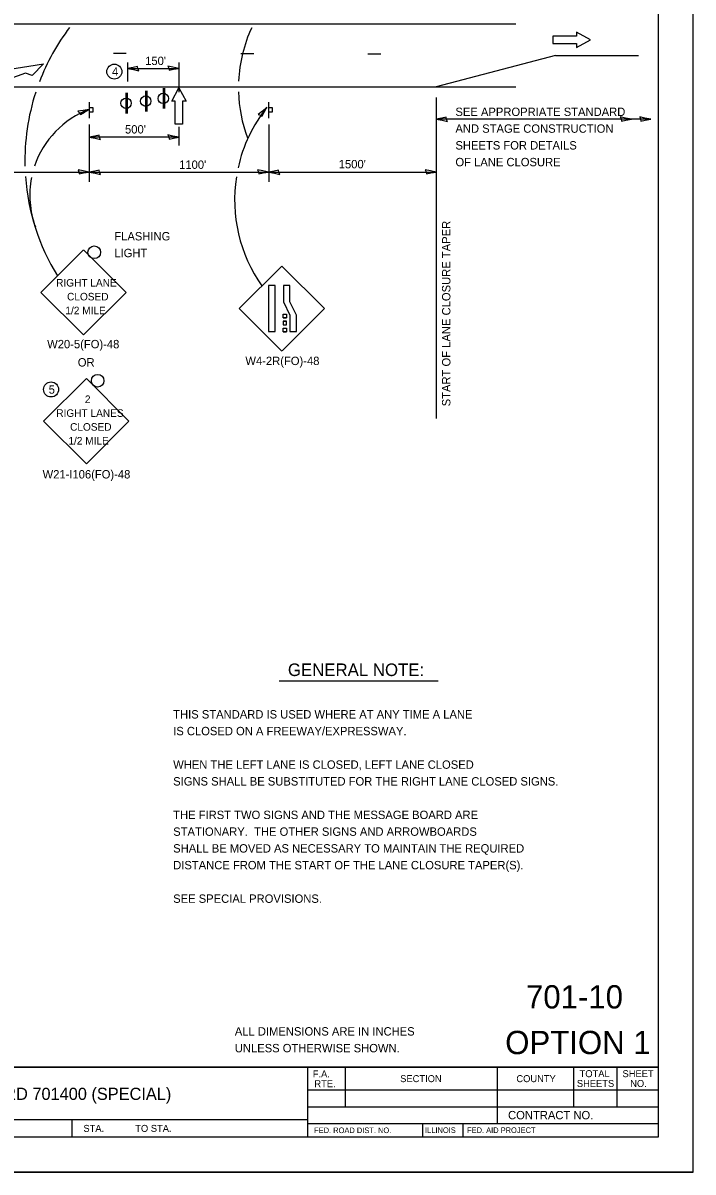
# Model space of a CAD drawing. Extents: x 1920121 to 1937144, y 1296471 to 1305112.
# Drawn here: x 1929841 to 1930321, y 1303480 to 1304303 of the extents above; entities that cross this region are included whole.
import ezdxf

# ---------------------------------------------------------------- set-up
doc = ezdxf.new("R2010")
doc.units = 0
for name, color, linetype in [('Design_PR_PMK Symbols', 7, 'Continuous'), ('Design_PR_Roadway Notes', 7, 'Continuous'), ('Level 1', 7, 'Continuous'), ('Level 23', 7, 'Continuous'), ('Level 24', 7, 'Continuous'), ('Level 25', 7, 'Continuous'), ('Sheets_50 Reference Boundary', 7, 'Continuous'), ('Sheets_General Details', 7, 'Continuous'), ('Sheets_Printer Plotting Border', 7, 'Continuous'), ('Stage_Construction Traffic Control', 7, 'Continuous')]:
    doc.layers.add(name, color=color, linetype=linetype)

msp = doc.modelspace()

# ---------------------------------------------------------------- linework, layer by layer
at = {"layer": 'Design_PR_PMK Symbols'}
for p, q in [((1929842.31, 1304267.15), (1929827.08, 1304261.6)), ((1929829.85, 1304269.8), (1929855.22, 1304273.78)), ((1929847.2, 1304265.58), (1929842.31, 1304267.15)), ((1929855.22, 1304273.78), (1929847.2, 1304265.58))]:
    msp.add_line(p, q, dxfattribs=at)
at = {"layer": 'Design_PR_Roadway Notes'}
for p, q in [((1929915.53, 1304274.76), (1929915.53, 1304261.29)), ((1929952.33, 1304274.76), (1929952.33, 1304253.58)), ((1929888.03, 1304246.37), (1929888.03, 1304235.04)), ((1930016.6, 1304246.37), (1930016.6, 1304235.04)), ((1929888.03, 1304230.51), (1929888.03, 1304189.49)), ((1929952.33, 1304228.86), (1929952.33, 1304215.38)), ((1929952.33, 1304221.38), (1929888.03, 1304221.38))]:
    msp.add_line(p, q, dxfattribs=at)
for points in [[(1929949.73, 1304230.8), (1929949.73, 1304247.23), (1929947.14, 1304247.23), (1929952.33, 1304256.75), (1929957.52, 1304247.23), (1929954.92, 1304247.23), (1929954.92, 1304230.8)], [(1929880.02, 1304240.05), (1929881.17, 1304238.83), (1929881.92, 1304237.54), (1929884.6, 1304239.23), (1929888.1, 1304241.28), (1929883.83, 1304240.51)], [(1929890.87, 1304242.32), (1929888.03, 1304242.32), (1929888.03, 1304239.49), (1929890.87, 1304239.49)], [(1930019.44, 1304242.32), (1930016.6, 1304242.32), (1930016.6, 1304239.49), (1930019.44, 1304239.49)], [(1930016.6, 1304082.22), (1930021.3, 1304082.22), (1930021.3, 1304115.13), (1930016.6, 1304115.13)], [(1930031.85, 1304082.22), (1930036.54, 1304082.22), (1930036.54, 1304093.98), (1930031.83, 1304103.38), (1930031.85, 1304115.14), (1930027.14, 1304115.13), (1930027.14, 1304103.38), (1930031.85, 1304093.97)]]:
    msp.add_lwpolyline(points, close=True, dxfattribs=at)
for points in [[(1929883.66, 1304140.47), (1929853.32, 1304110.22), (1929883.98, 1304079.71), (1929914.5, 1304110.22), (1929884.02, 1304140.69)], [(1930026.39, 1304068.3), (1930056.72, 1304098.56), (1930026.06, 1304129.07), (1929995.55, 1304098.56), (1930026.02, 1304068.09)], [(1929886, 1304048.54), (1929855.37, 1304017.99), (1929886.03, 1303987.48), (1929916.55, 1304017.99), (1929886, 1304048.54)]]:
    msp.add_lwpolyline(points, dxfattribs=at)
for centre, radius in [((1929906.05, 1304268.33), 5.37), ((1929928.56, 1304247.18), 3.75), ((1929941.12, 1304249.13), 3.75), ((1929914.45, 1304245.66), 3.75), ((1929891.69, 1304138.95), 4.53), ((1929860.74, 1304040.68), 5.37), ((1929894.11, 1304046.94), 4.53)]:
    msp.add_circle(centre, radius, dxfattribs=at)
for centre, radius, start, end in [((1929999.71, 1304204.59), 157.75, 142.82742, 159.00331), ((1930097.55, 1304256.65), 102.6, 155.1389, 177.26708), ((1929999.71, 1304204.59), 157.75, 161.94194, 181.44458), ((1930097.55, 1304256.65), 102.6, 181.60629, 200.33916), ((1930098.83, 1304176.43), 106.64, 141.48218, 167.57447), ((1929911.15, 1304179.77), 65.69, 110.53778, 161.557), ((1929999.71, 1304204.59), 157.75, 184.16233, 211.52844), ((1929911.15, 1304179.77), 65.69, 168.91133, 200.09619), ((1930098.83, 1304176.43), 106.64, 171.08284, 215.25743)]:
    msp.add_arc(centre, radius, start, end, dxfattribs=at)
at = {"layer": 'Level 23'}
msp.add_line((1930024.17, 1303832.01), (1930138.1, 1303832.01), dxfattribs=at)
at = {"layer": 'Level 24'}
for p, q in [((1929479.58, 1304302.57), (1930193.68, 1304302.57)), ((1930087.76, 1304281.09), (1930096.95, 1304281.09)), ((1930222.15, 1304279.91), (1930136.72, 1304257.51)), ((1930222.15, 1304279.91), (1930281.66, 1304279.91)), ((1929915.53, 1304270.65), (1929952.33, 1304270.65)), ((1929697.05, 1304257.51), (1930193.68, 1304257.51)), ((1930136.73, 1304249.82), (1930136.73, 1304019.85)), ((1930290.44, 1304234.25), (1930136.73, 1304234.25)), ((1930016.63, 1304230.51), (1930016.63, 1304189.49)), ((1929622.82, 1304196.41), (1929888.03, 1304196.41)), ((1929888.03, 1304196.41), (1930016.63, 1304196.41)), ((1930016.63, 1304196.41), (1930136.73, 1304196.41))]:
    msp.add_line(p, q, dxfattribs=at)
for points in [[(1930220.13, 1304288.35), (1930237.25, 1304288.35), (1930237.25, 1304285.65), (1930247.16, 1304291.06), (1930237.25, 1304296.46), (1930237.25, 1304293.76), (1930220.13, 1304293.76)], [(1929923.53, 1304268.98), (1929922.88, 1304270.51), (1929922.62, 1304271.99), (1929919.53, 1304271.34), (1929915.53, 1304270.65), (1929919.8, 1304269.87)], [(1929944.33, 1304272.32), (1929944.98, 1304270.79), (1929945.23, 1304269.31), (1929948.33, 1304269.96), (1929952.33, 1304270.65), (1929948.06, 1304271.43)], [(1930009.1, 1304237.62), (1930010.71, 1304237.17), (1930012.02, 1304236.45), (1930013.44, 1304239.28), (1930015.39, 1304242.84), (1930012.13, 1304239.98)], [(1930144.72, 1304232.58), (1930144.07, 1304234.12), (1930143.82, 1304235.59), (1930140.73, 1304234.94), (1930136.73, 1304234.25), (1930140.99, 1304233.48)], [(1930268.55, 1304235.92), (1930269.2, 1304234.39), (1930269.45, 1304232.91), (1930272.55, 1304233.56), (1930276.55, 1304234.25), (1930272.28, 1304235.03)], [(1930282.44, 1304235.92), (1930283.09, 1304234.39), (1930283.34, 1304232.91), (1930286.44, 1304233.56), (1930290.44, 1304234.25), (1930286.17, 1304235.03)], [(1929896.03, 1304219.7), (1929895.38, 1304221.24), (1929895.12, 1304222.71), (1929892.03, 1304222.07), (1929888.03, 1304221.38), (1929892.3, 1304220.6)], [(1929944.33, 1304223.05), (1929944.98, 1304221.51), (1929945.23, 1304220.04), (1929948.33, 1304220.68), (1929952.33, 1304221.38), (1929948.06, 1304222.15)], [(1929880.03, 1304198.09), (1929880.68, 1304196.55), (1929880.93, 1304195.07), (1929884.03, 1304195.72), (1929888.03, 1304196.41), (1929883.76, 1304197.19)], [(1929896.03, 1304194.74), (1929895.38, 1304196.28), (1929895.12, 1304197.75), (1929892.03, 1304197.1), (1929888.03, 1304196.41), (1929892.3, 1304195.64)], [(1930008.63, 1304198.09), (1930009.28, 1304196.55), (1930009.53, 1304195.07), (1930012.63, 1304195.72), (1930016.63, 1304196.41), (1930012.36, 1304197.19)], [(1930024.63, 1304194.74), (1930023.98, 1304196.28), (1930023.73, 1304197.75), (1930020.63, 1304197.1), (1930016.63, 1304196.41), (1930020.9, 1304195.64)], [(1930128.73, 1304198.09), (1930129.38, 1304196.55), (1930129.63, 1304195.07), (1930132.73, 1304195.72), (1930136.73, 1304196.41), (1930132.46, 1304197.19)], [(1930136.73, 1304196.41), (1930136.73, 1304196.41), (1930136.73, 1304196.41), (1930136.73, 1304196.41), (1930136.73, 1304196.41), (1930136.73, 1304196.41)]]:
    msp.add_lwpolyline(points, close=True, dxfattribs=at)
at = {"layer": 'Level 25'}
for p, q in [((1929905.41, 1304281.52), (1929914.61, 1304281.52)), ((1929996.72, 1304281.32), (1930005.92, 1304281.32))]:
    msp.add_line(p, q, dxfattribs=at)
at = {"layer": 'Sheets_50 Reference Boundary'}
msp.add_lwpolyline([(1928720.65, 1304555.26), (1930295.65, 1304555.26), (1930295.65, 1303555.27), (1928720.65, 1303555.27)], close=True, dxfattribs=at)
at = {"layer": 'Sheets_General Details'}
for p, q in [((1930320.65, 1303480.27), (1930320.65, 1304580.27)), ((1928720.65, 1303555.27), (1930295.65, 1303555.27)), ((1930044.36, 1303555.27), (1930044.36, 1303505.27)), ((1930071.37, 1303555.27), (1930071.37, 1303527.01)), ((1930180.37, 1303555.27), (1930180.37, 1303515.01)), ((1930234.97, 1303555.27), (1930234.97, 1303527.01)), ((1930266.01, 1303555.27), (1930266.01, 1303527.01)), ((1930044.36, 1303539.01), (1930295.65, 1303539.01)), ((1930044.36, 1303527.01), (1930295.65, 1303527.01)), ((1929659.36, 1303517.77), (1930044.36, 1303517.77)), ((1929875.65, 1303517.77), (1929875.65, 1303505.27)), ((1930044.36, 1303515.01), (1930295.65, 1303515.01)), ((1930126.72, 1303515.01), (1930126.72, 1303505.27)), ((1930155.72, 1303515.01), (1930155.72, 1303505.27)), ((1930320.65, 1303480.27), (1928620.65, 1303480.27))]:
    msp.add_line(p, q, dxfattribs=at)
msp.add_lwpolyline([(1928720.65, 1304555.27), (1930295.65, 1304555.27), (1930295.65, 1303505.27), (1928720.65, 1303505.27)], close=True, dxfattribs=at)
at = {"layer": 'Sheets_Printer Plotting Border'}
msp.add_lwpolyline([(1928620.65, 1303480.27), (1930320.65, 1303480.27), (1930320.65, 1304580.27), (1928620.65, 1304580.27)], close=True, dxfattribs=at)
at = {"layer": 'Stage_Construction Traffic Control'}
for p, q in [((1930027.13, 1304094.5), (1930029.48, 1304094.5)), ((1930027.13, 1304092.02), (1930029.48, 1304092.02)), ((1930027.13, 1304089.53), (1930029.48, 1304089.53)), ((1930027.13, 1304087.05), (1930029.48, 1304087.05)), ((1930027.13, 1304084.57), (1930029.48, 1304084.57)), ((1930027.13, 1304082.08), (1930029.48, 1304082.08))]:
    msp.add_line(p, q, dxfattribs=at)
for points in [[(1930027.13, 1304094.5), (1930029.48, 1304094.5), (1930029.48, 1304092.02), (1930027.13, 1304092.02)], [(1930029.48, 1304089.53), (1930027.13, 1304089.53), (1930027.13, 1304087.05), (1930029.48, 1304087.05)], [(1930027.13, 1304084.57), (1930029.48, 1304084.57), (1930029.48, 1304082.08), (1930027.13, 1304082.08)]]:
    msp.add_lwpolyline(points, close=True, dxfattribs=at)

# ---------------------------------------------------------------- texts
at = {"layer": 'Design_PR_Roadway Notes'}
for s, height, p in [('4', 6, (1929904.35, 1304265.33)), ('I', 14.9, (1929912.11, 1304238.23)), ('I', 14.9, (1929926.22, 1304239.75)), ('I', 14.9, (1929938.78, 1304241.7)), ('RIGHT LANE', 5.407, (1929864.36, 1304114.38)), ('CLOSED', 5.407, (1929872.18, 1304104.47)), ('1/2 MILE', 5.407, (1929870.99, 1304094.56)), ('5', 6, (1929859.04, 1304037.68)), ('2', 5.41, (1929884.95, 1304030.98)), ('RIGHT LANES', 5.4074, (1929864.48, 1304021.07)), ('CLOSED', 5.407, (1929874.34, 1304011.17)), ('1/2 MILE', 5.407, (1929873.15, 1304001.26)), ('THIS STANDARD IS USED WHERE AT ANY TIME A LANE', 6, (1929948.22, 1303805.05)), ('IS CLOSED ON A FREEWAY/EXPRESSWAY.', 6, (1929948.22, 1303793.05)), ('WHEN THE LEFT LANE IS CLOSED, LEFT LANE CLOSED', 6, (1929948.22, 1303769.05)), ('SIGNS SHALL BE SUBSTITUTED FOR THE RIGHT LANE CLOSED SIGNS.', 6, (1929948.22, 1303757.05)), ('THE FIRST TWO SIGNS AND THE MESSAGE BOARD ARE', 6, (1929948.22, 1303733.05)), ('STATIONARY.  THE OTHER SIGNS AND ARROWBOARDS', 6, (1929948.22, 1303721.05)), ('SHALL BE MOVED AS NECESSARY TO MAINTAIN THE REQUIRED', 6, (1929948.22, 1303709.05)), ('DISTANCE FROM THE START OF THE LANE CLOSURE TAPER(S).', 6, (1929948.22, 1303697.05)), ('SEE SPECIAL PROVISIONS.', 6, (1929948.22, 1303673.05)), ('ALL DIMENSIONS ARE IN INCHES', 6, (1929992.37, 1303578)), ('UNLESS OTHERWISE SHOWN.', 6, (1929992.37, 1303566)), ('STANDARD 701400 (SPECIAL)', 8.75, (1929779.74, 1303531.89))]:
    msp.add_text(s, height=height, dxfattribs=at).set_placement(p)
at = {"layer": 'Level 1'}
for s, p in [('701-10', (1930200.96, 1303597.38)), ('OPTION 1', (1930186.08, 1303564.68))]:
    msp.add_text(s, height=16.698, dxfattribs=at).set_placement(p)
at = {"layer": 'Level 23'}
msp.add_text('GENERAL NOTE:', height=9, dxfattribs=at).set_placement((1930030.41, 1303835.46))
at = {"layer": 'Level 24'}
for s, p in [("150'", (1929928.15, 1304273.03)), ('SEE APPROPRIATE STANDARD', (1930150.43, 1304236.53)), ("500'", (1929913.71, 1304223.99)), ('AND STAGE CONSTRUCTION', (1930150.43, 1304224.53)), ('SHEETS FOR DETAILS', (1930150.43, 1304212.53)), ("1100'", (1929952.48, 1304198.67)), ("1500'", (1930066.83, 1304199.07)), ('OF LANE CLOSURE', (1930150.43, 1304200.53)), ('FLASHING', (1929906.04, 1304147.43)), ('LIGHT', (1929906.04, 1304135.43)), ('W20-5(FO)-48', (1929857.94, 1304070.18)), ('OR', (1929879.87, 1304057.12)), ('W4-2R(FO)-48', (1929999.95, 1304058.17)), ('W21-I106(FO)-48', (1929854.66, 1303976.95))]:
    msp.add_text(s, height=6, dxfattribs=at).set_placement(p)
msp.add_text('START OF LANE CLOSURE TAPER', height=6, rotation=90, dxfattribs=at).set_placement((1930146.84, 1304028.62))
at = {"layer": 'Sheets_General Details'}
for s, height, p in [('F.A. ', 5, (1930048.22, 1303548.02)), ('TOTAL', 4.999, (1930239.39, 1303548.2)), ('SHEET', 4.999, (1930270.13, 1303548.2)), ('RTE.', 5, (1930049.38, 1303541.02)), ('SECTION', 4.999, (1930110.87, 1303544.64)), ('COUNTY', 4.999, (1930194.09, 1303544.64)), ('SHEETS', 4.999, (1930237.43, 1303541.2)), ('NO.', 4.999, (1930275.64, 1303541.2)), ('CONTRACT NO.      ', 6, (1930188.14, 1303518.01)), ('STA.            TO STA.            ', 5, (1929883.9, 1303509.02)), ('FED. ROAD DIST. NO.  ', 4, (1930049.2, 1303508.14)), ('ILLINOIS', 4, (1930128.69, 1303508.24)), ('FED. AID PROJECT', 4, (1930158.77, 1303508.24))]:
    msp.add_text(s, height=height, dxfattribs=at).set_placement(p)

doc.saveas('drawing.dxf')
